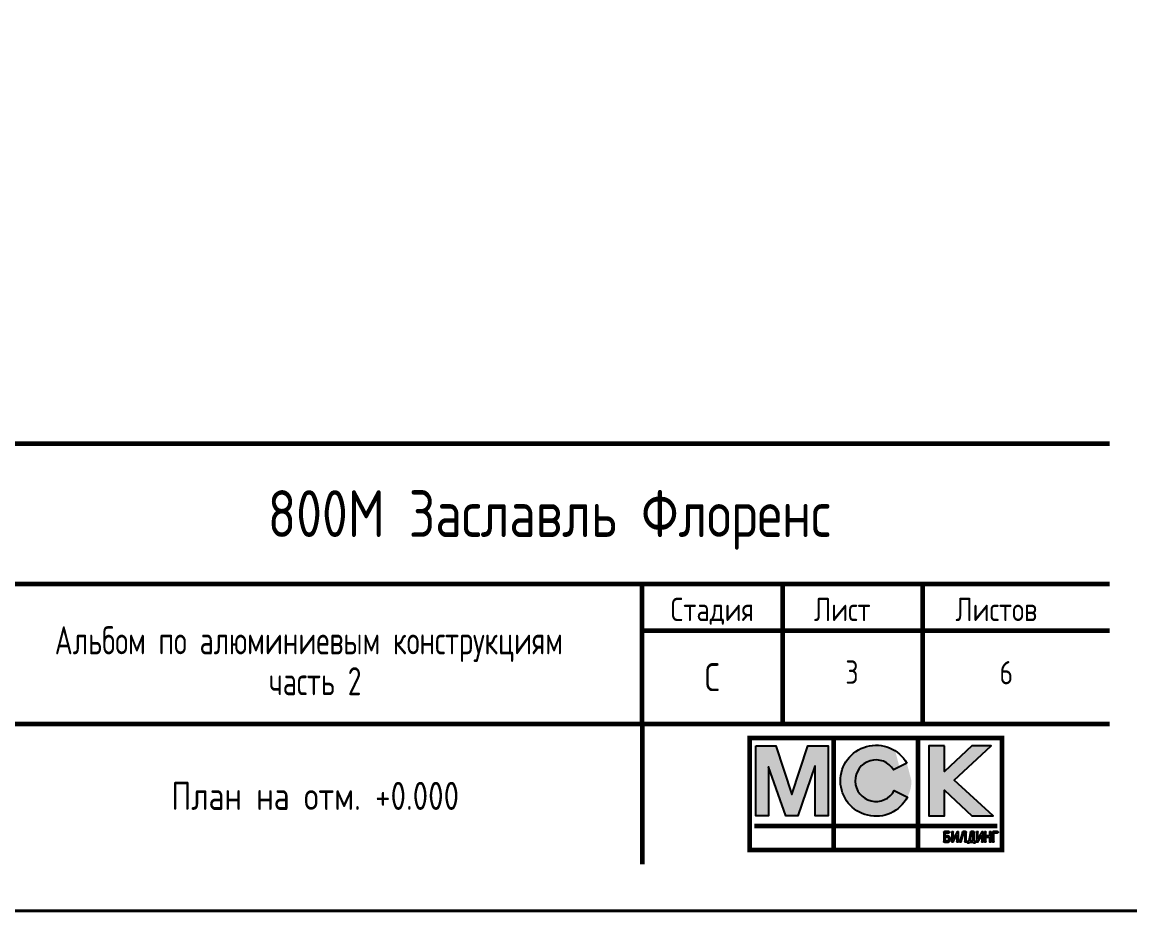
# Model space of a CAD drawing. Header units: millimetres. Extents: x -83618 to -12593, y -3271 to 55593.
# Drawn here: x -38782 to -24556, y 5193 to 16603 of the extents above; entities that cross this region are included whole.
import ezdxf
from ezdxf.enums import TextEntityAlignment as Align

# ---------------------------------------------------------------- set-up
doc = ezdxf.new("R2010")
doc.units = ezdxf.units.MM
doc.layers.add('printme', color=5, linetype='Continuous', lineweight=40, plot=False)
doc.styles.add('GOST 2.304', font='CS_Gost2304.shx')

msp = doc.modelspace()

# ---------------------------------------------------------------- hatches: boundary and pattern name
at = {"ltscale": 100}
h = msp.add_hatch(color=256, dxfattribs=at)
h.dxf.hatch_style = 1
h.paths.add_polyline_path([(-29361.69227, 7312.7782), (-29104.0983, 7312.7782), (-28898.31501, 6687.40133), (-28691.80199, 7312.7782), (-28430.55937, 7312.7782), (-28430.55937, 6411.56415), (-28598.39681, 6411.56415), (-28598.39681, 7050.07613), (-28600.58599, 7050.07613), (-28821.69357, 6411.56415), (-28974.20672, 6411.56415), (-29195.31429, 7043.50858), (-29197.50348, 7043.50858), (-29197.50348, 6411.56415), (-29361.69227, 6411.56415)])
h = msp.add_hatch(color=256, dxfattribs=at)
h.dxf.hatch_style = 1
edge = h.paths.add_edge_path()
edge.add_line((-27420.22728, 7088.75171), (-27589.52417, 7003.37354))
edge.add_arc((-27817.42627, 6864.5491), 266.855, 0, 300.461407986)
edge.add_line((-27582.22689, 6738.48228), (-27412.93, 6652.37438))
edge.add_arc((-27817.11181, 6863.86517), 456.17024, 57.158285545, 360, ccw=False)
h = msp.add_hatch(color=256, dxfattribs=at)
h.dxf.hatch_style = 1
h.paths.add_polyline_path([(-26936.80102, 7313.50793), (-27138.20594, 7313.50793), (-27138.20594, 6411.56415), (-26936.80102, 6411.56415), (-26936.80102, 6742.86065), (-26585.07213, 6411.56415), (-26312.15387, 6411.56415), (-26812.01753, 6872.0225), (-26338.42408, 7313.50793), (-26585.07213, 7313.50793), (-26936.80102, 6981.4817)])
h = msp.add_hatch(color=256, dxfattribs=at)
h.dxf.hatch_style = 1
h.paths.add_polyline_path([(-26872.77933, 6145.11944), (-26875.81187, 6148.15198), (-26877.32814, 6149.23503), (-26881.01051, 6151.61774), (-26882.31017, 6152.26756), (-26886.20915, 6154.00044), (-26886.64237, 6154.21705), (-26890.75796, 6155.73332), (-26892.05762, 6156.16654), (-26896.1732, 6157.03298), (-26897.68947, 6157.24959), (-26902.02167, 6157.4662), (-26902.02373, 6157.42309), (-26902.45489, 6157.4662), (-26926.4986, 6157.4662), (-26926.4986, 6193.42345), (-26881.44373, 6193.42345), (-26879.27763, 6193.64006), (-26877.11153, 6194.5065), (-26875.37865, 6195.80616), (-26873.86238, 6197.32243), (-26872.99594, 6199.27192), (-26872.34611, 6201.43802), (-26872.34611, 6203.60412), (-26872.99594, 6205.77022), (-26873.86238, 6207.71971), (-26875.37865, 6209.23598), (-26877.11153, 6210.53564), (-26879.27763, 6211.40208), (-26881.44373, 6211.61869), (-26935.59621, 6211.61869), (-26936.67926, 6211.61869), (-26938.84536, 6210.96886), (-26940.79485, 6210.10242), (-26942.31112, 6208.58615), (-26943.61078, 6206.85327), (-26944.47722, 6204.68717), (-26944.69383, 6202.52107), (-26944.69383, 6082.51917), (-26944.69383, 6081.43612), (-26944.044, 6079.27002), (-26943.17756, 6077.32053), (-26941.66129, 6075.80426), (-26939.92841, 6074.5046), (-26937.76231, 6073.63816), (-26935.59621, 6073.42155), (-26902.02167, 6073.42155), (-26897.68947, 6073.63816), (-26896.1732, 6073.85477), (-26892.05762, 6074.72121), (-26890.75796, 6075.15443), (-26886.64237, 6076.6707), (-26886.20915, 6076.88731), (-26882.31017, 6078.62019), (-26881.01051, 6079.27002), (-26877.32814, 6081.65273), (-26875.81187, 6082.73578), (-26872.77933, 6085.76832), (-26869.74679, 6088.80085), (-26868.66374, 6090.31712), (-26866.28103, 6093.99949), (-26865.6312, 6095.29915), (-26863.89832, 6099.19813), (-26863.68171, 6099.63135), (-26862.16545, 6103.74694), (-26861.73223, 6105.0466), (-26860.86579, 6109.16219), (-26860.64918, 6110.67846), (-26860.43257, 6115.01066), (-26860.43257, 6115.8771), (-26860.64918, 6120.20929), (-26860.86579, 6121.72556), (-26861.73223, 6125.84115), (-26862.16545, 6127.14081), (-26863.68171, 6131.2564), (-26863.89832, 6131.68962), (-26865.6312, 6135.5886), (-26866.28103, 6136.88826), (-26868.66374, 6140.57063), (-26869.74679, 6142.0869)])
h.paths.add_polyline_path([(-26902.88811, 6139.27097, -1), (-26902.88811, 6091.61678), (-26926.4986, 6091.61678), (-26926.4986, 6139.27097)], flags=16)
h.paths.add_polyline_path([(-26824.47532, 6202.52107), (-26824.69193, 6204.68717), (-26825.55837, 6206.85327), (-26826.85803, 6208.58615), (-26828.3743, 6210.10242), (-26830.32378, 6210.96886), (-26832.48988, 6211.61869), (-26834.65598, 6211.61869), (-26836.82208, 6210.96886), (-26838.77157, 6210.10242), (-26840.28784, 6208.58615), (-26841.5875, 6206.85327), (-26842.45394, 6204.68717), (-26842.67055, 6202.52107), (-26842.67055, 6082.51917), (-26842.45394, 6080.35307), (-26841.5875, 6078.18697), (-26840.28784, 6076.45409), (-26838.77157, 6074.93782), (-26836.82208, 6074.07138), (-26834.65598, 6073.42155), (-26832.48988, 6073.42155), (-26830.32378, 6074.07138), (-26828.3743, 6074.93782), (-26826.85803, 6076.45409), (-26825.55837, 6078.18697), (-26776.60452, 6167.10641), (-26776.60452, 6082.51917), (-26776.38791, 6080.35307), (-26775.52147, 6078.18697), (-26774.22181, 6076.45409), (-26772.70554, 6074.93782), (-26770.75605, 6074.07138), (-26768.58995, 6073.42155), (-26766.42385, 6073.42155), (-26764.25776, 6074.07138), (-26762.30827, 6074.93782), (-26760.792, 6076.45409), (-26759.49234, 6078.18697), (-26758.6259, 6080.35307), (-26758.40929, 6082.51917), (-26758.40929, 6202.52107), (-26758.6259, 6204.68717), (-26759.05912, 6205.77022), (-26759.49234, 6206.85327), (-26760.14217, 6207.93632), (-26760.792, 6208.80276), (-26761.65844, 6209.45259), (-26762.52488, 6210.10242), (-26763.60793, 6210.75225), (-26764.69098, 6211.18547), (-26765.77402, 6211.40208), (-26766.85707, 6211.61869), (-26768.15673, 6211.61869), (-26769.23978, 6211.40208), (-26770.32283, 6211.18547), (-26771.40588, 6210.75225), (-26772.27232, 6210.10242), (-26773.35537, 6209.45259), (-26774.22181, 6208.80276), (-26774.87164, 6207.93632), (-26775.52147, 6206.85327), (-26824.47532, 6117.93383)])
h.paths.add_polyline_path([(-26688.87515, 6193.42345), (-26674.79785, 6193.42345), (-26674.79785, 6082.51917), (-26674.58124, 6080.35307), (-26673.7148, 6078.18697), (-26672.41514, 6076.45409), (-26670.89887, 6074.93782), (-26668.94938, 6074.07138), (-26666.78329, 6073.42155), (-26664.61719, 6073.42155), (-26662.45109, 6074.07138), (-26660.5016, 6074.93782), (-26658.98533, 6076.45409), (-26657.68567, 6078.18697), (-26656.81923, 6080.35307), (-26656.60262, 6082.51917), (-26656.60262, 6202.52107), (-26656.60262, 6203.60412), (-26657.25245, 6205.77022), (-26658.11889, 6207.71971), (-26659.63516, 6209.23598), (-26661.36804, 6210.53564), (-26663.53414, 6211.40208), (-26665.70024, 6211.61869), (-26695.59241, 6211.61869), (-26695.59241, 6211.5537), (-26696.24224, 6211.61869), (-26698.40834, 6211.18547), (-26700.35782, 6210.31903), (-26702.0907, 6208.80276), (-26703.39036, 6207.06988), (-26704.2568, 6205.12039), (-26740.21405, 6085.11849), (-26740.64727, 6082.95239), (-26740.43066, 6080.78629), (-26739.78083, 6078.62019), (-26738.69778, 6076.88731), (-26737.18151, 6075.37104), (-26735.23202, 6074.28799), (-26733.06592, 6073.63816), (-26730.89983, 6073.42155), (-26728.73373, 6073.85477), (-26726.78424, 6074.72121), (-26725.05136, 6076.23748), (-26723.7517, 6077.97036), (-26722.88526, 6079.91985)])
h.paths.add_polyline_path([(-26554.57934, 6202.52107), (-26554.79595, 6204.25395), (-26555.01256, 6205.337), (-26555.44578, 6206.42005), (-26556.09561, 6207.5031), (-26556.74544, 6208.36954), (-26557.39527, 6209.23598), (-26558.26171, 6209.88581), (-26559.34476, 6210.53564), (-26560.42781, 6210.96886), (-26561.51086, 6211.40208), (-26562.59391, 6211.61869), (-26563.67696, 6211.61869), (-26593.78574, 6211.61869), (-26595.95184, 6211.40208), (-26597.03489, 6210.96886), (-26598.11794, 6210.53564), (-26598.98438, 6209.88581), (-26600.06743, 6209.23598), (-26600.71726, 6208.36954), (-26601.36709, 6207.5031), (-26602.01691, 6206.42005), (-26602.45013, 6205.337), (-26602.66674, 6204.25395), (-26625.03152, 6091.61678), (-26629.74299, 6091.61678), (-26631.90909, 6091.40017), (-26634.07519, 6090.53373), (-26635.80806, 6089.23407), (-26637.32433, 6087.7178), (-26638.19077, 6085.76832), (-26638.8406, 6083.60222), (-26638.8406, 6081.43612), (-26638.8406, 6070.38901), (-26638.62399, 6068.22291), (-26637.75755, 6066.05681), (-26636.45789, 6064.32393), (-26634.94162, 6062.80766), (-26632.99214, 6061.94122), (-26630.82604, 6061.29139), (-26628.65994, 6061.29139), (-26626.49384, 6061.94122), (-26624.54435, 6062.80766), (-26623.02808, 6064.32393), (-26621.72842, 6066.05681), (-26620.86198, 6068.22291), (-26620.64537, 6070.38901), (-26620.64537, 6073.42155), (-26560.86103, 6073.42155), (-26560.86103, 6070.38901), (-26560.64442, 6068.22291), (-26559.77798, 6066.05681), (-26558.47832, 6064.32393), (-26556.96205, 6062.80766), (-26555.01256, 6061.94122), (-26552.84646, 6061.29139), (-26550.68036, 6061.29139), (-26548.51426, 6061.94122), (-26546.56477, 6062.80766), (-26545.0485, 6064.32393), (-26543.74884, 6066.05681), (-26542.8824, 6068.22291), (-26542.66579, 6070.38901), (-26542.66579, 6082.51917), (-26542.82825, 6084.14374), (-26543.31562, 6085.76832), (-26543.86699, 6087.0089), (-26545.0485, 6088.58424), (-26545.69833, 6089.23407), (-26547.27368, 6090.41558), (-26548.51426, 6090.96695), (-26550.13884, 6091.45433), (-26551.76341, 6091.61678), (-26552.84646, 6091.61678), (-26554.57934, 6091.61678)])
h.paths.add_polyline_path([(-26586.36704, 6193.42345), (-26572.77457, 6193.42345), (-26572.77457, 6091.61678), (-26606.58136, 6091.61678)], flags=16)
h.paths.add_polyline_path([(-26506.70854, 6202.52107), (-26506.92515, 6204.68717), (-26507.79159, 6206.85327), (-26509.09125, 6208.58615), (-26510.60752, 6210.10242), (-26512.55701, 6210.96886), (-26514.72311, 6211.61869), (-26516.88921, 6211.61869), (-26519.05531, 6210.96886), (-26521.0048, 6210.10242), (-26522.52107, 6208.58615), (-26523.82073, 6206.85327), (-26524.68717, 6204.68717), (-26524.90378, 6202.52107), (-26524.90378, 6082.51917), (-26524.68717, 6080.35307), (-26523.82073, 6078.18697), (-26522.52107, 6076.45409), (-26521.0048, 6074.93782), (-26519.05531, 6074.07138), (-26516.88921, 6073.42155), (-26514.72311, 6073.42155), (-26512.55701, 6074.07138), (-26510.60752, 6074.93782), (-26509.09125, 6076.45409), (-26507.79159, 6078.18697), (-26458.83775, 6167.10641), (-26458.83775, 6082.51917), (-26458.62114, 6080.35307), (-26457.7547, 6078.18697), (-26456.45504, 6076.45409), (-26454.93877, 6074.93782), (-26452.98928, 6074.07138), (-26450.82318, 6073.42155), (-26448.65708, 6073.42155), (-26446.49098, 6074.07138), (-26444.54149, 6074.93782), (-26443.02522, 6076.45409), (-26441.72556, 6078.18697), (-26440.85912, 6080.35307), (-26440.64251, 6082.51917), (-26440.64251, 6202.52107), (-26440.85912, 6204.68717), (-26441.29234, 6205.77022), (-26441.72556, 6206.85327), (-26442.37539, 6207.93632), (-26443.02522, 6208.80276), (-26443.89166, 6209.45259), (-26444.7581, 6210.10242), (-26445.84115, 6210.75225), (-26446.9242, 6211.18547), (-26448.00725, 6211.40208), (-26449.0903, 6211.61869), (-26450.38996, 6211.61869), (-26451.47301, 6211.40208), (-26452.55606, 6211.18547), (-26453.63911, 6210.75225), (-26454.50555, 6210.10242), (-26455.5886, 6209.45259), (-26456.45504, 6208.80276), (-26457.10487, 6207.93632), (-26457.7547, 6206.85327), (-26506.70854, 6117.93383)])
h.paths.add_polyline_path([(-26338.61924, 6202.52107), (-26338.83585, 6204.68717), (-26339.70229, 6206.85327), (-26341.00195, 6208.58615), (-26342.51821, 6210.10242), (-26344.4677, 6210.96886), (-26346.6338, 6211.61869), (-26348.7999, 6211.61869), (-26350.966, 6210.96886), (-26352.91549, 6210.10242), (-26354.43176, 6208.58615), (-26355.73142, 6206.85327), (-26356.59786, 6204.68717), (-26356.81447, 6202.52107), (-26356.81447, 6157.4662), (-26404.68527, 6157.4662), (-26404.68527, 6202.52107), (-26404.90188, 6204.68717), (-26405.76832, 6206.85327), (-26407.06797, 6208.58615), (-26408.58424, 6210.10242), (-26410.53373, 6210.96886), (-26412.69983, 6211.61869), (-26414.86593, 6211.61869), (-26417.03203, 6210.96886), (-26418.98152, 6210.10242), (-26420.49779, 6208.58615), (-26421.79745, 6206.85327), (-26422.66389, 6204.68717), (-26422.8805, 6202.52107), (-26422.8805, 6082.51917), (-26422.66389, 6080.35307), (-26421.79745, 6078.18697), (-26420.49779, 6076.45409), (-26418.98152, 6074.93782), (-26417.03203, 6074.07138), (-26414.86593, 6073.42155), (-26412.69983, 6073.42155), (-26410.53373, 6074.07138), (-26408.58424, 6074.93782), (-26407.06797, 6076.45409), (-26405.76832, 6078.18697), (-26404.90188, 6080.35307), (-26404.68527, 6082.51917), (-26404.68527, 6139.27097), (-26356.81447, 6139.27097), (-26356.81447, 6082.51917), (-26356.59786, 6080.35307), (-26355.73142, 6078.18697), (-26354.43176, 6076.45409), (-26352.91549, 6074.93782), (-26350.966, 6074.07138), (-26348.7999, 6073.42155), (-26346.6338, 6073.42155), (-26344.4677, 6074.07138), (-26342.51821, 6074.93782), (-26341.00195, 6076.45409), (-26339.70229, 6078.18697), (-26338.83585, 6080.35307), (-26338.61924, 6082.51917)])
h.paths.add_polyline_path([(-26302.66199, 6193.42345), (-26257.82373, 6193.42345), (-26255.65763, 6193.64006), (-26253.49153, 6194.5065), (-26251.75865, 6195.80616), (-26250.24238, 6197.32243), (-26249.37594, 6199.27192), (-26248.72611, 6201.43802), (-26248.72611, 6203.60412), (-26249.37594, 6205.77022), (-26250.24238, 6207.71971), (-26251.75865, 6209.23598), (-26253.49153, 6210.53564), (-26255.65763, 6211.40208), (-26257.82373, 6211.61869), (-26311.7596, 6211.61869), (-26313.9257, 6211.40208), (-26316.0918, 6210.53564), (-26317.82468, 6209.23598), (-26319.34095, 6207.71971), (-26320.20739, 6205.77022), (-26320.85722, 6203.60412), (-26320.85722, 6201.43802), (-26320.85722, 6082.51917), (-26320.64061, 6080.35307), (-26319.77417, 6078.18697), (-26318.47451, 6076.45409), (-26316.95824, 6074.93782), (-26315.00875, 6074.07138), (-26312.84265, 6073.42155), (-26310.67655, 6073.42155), (-26308.51046, 6074.07138), (-26306.56097, 6074.93782), (-26305.0447, 6076.45409), (-26303.74504, 6078.18697), (-26302.8786, 6080.35307), (-26302.66199, 6082.51917)])

# ---------------------------------------------------------------- linework, layer by layer
at = {"linetype": 'Continuous', "lineweight": 60}
for p, q in [((-47018.31501, 11193.46474), (-24818.31501, 11193.46474)), ((-39218.31501, 9393.46474), (-24818.31501, 9393.46474)), ((-30818.31501, 7593.46474), (-30818.31501, 9393.46474)), ((-29018.31501, 9393.46474), (-29018.31501, 7593.46474)), ((-27218.31501, 9393.46474), (-27218.31501, 7593.46474)), ((-30818.31501, 8793.46474), (-24818.31501, 8793.46474)), ((-39218.31501, 7593.46474), (-24818.31501, 7593.46474)), ((-30818.31501, 7593.46474), (-30818.31501, 5793.46474))]:
    msp.add_line(p, q, dxfattribs=at)
at = {"color": 206, "ltscale": 100, "true_color": 0x5c1a8e, "const_width": 60}
for points in [[(-29438.31501, 5973.46474), (-28358.31501, 5973.46474), (-28358.31501, 7413.46474), (-29438.31501, 7413.46474)], [(-28358.31501, 5973.46474), (-27278.31501, 5973.46474), (-27278.31501, 7413.46474), (-28358.31501, 7413.46474)], [(-27278.31501, 5973.46474), (-26198.31501, 5973.46474), (-26198.31501, 7413.46474), (-27278.31501, 7413.46474)]]:
    msp.add_lwpolyline(points, close=True, dxfattribs=at)
at = {"ltscale": 100}
for points in [[(-29361.69227, 7312.7782), (-29104.0983, 7312.7782), (-28898.31501, 6687.40133), (-28691.80199, 7312.7782), (-28430.55937, 7312.7782), (-28430.55937, 6411.56415), (-28598.39681, 6411.56415), (-28598.39681, 7050.07613), (-28600.58599, 7050.07613), (-28821.69357, 6411.56415), (-28974.20672, 6411.56415), (-29195.31429, 7043.50858), (-29197.50348, 7043.50858), (-29197.50348, 6411.56415), (-29361.69227, 6411.56415)], [(-26936.80102, 7313.50793), (-27138.20594, 7313.50793), (-27138.20594, 6411.56415), (-26936.80102, 6411.56415), (-26936.80102, 6742.86065), (-26585.07213, 6411.56415), (-26312.15387, 6411.56415), (-26812.01753, 6872.0225), (-26338.42408, 7313.50793), (-26585.07213, 7313.50793), (-26936.80102, 6981.4817)]]:
    msp.add_lwpolyline(points, close=True, dxfattribs=at)
msp.add_lwpolyline([(-27420.22728, 7088.75171), (-27589.52417, 7003.37354, 3.7623329127), (-27582.22689, 6738.48228), (-27412.93, 6652.37438, -3.92614184)], format="xyb", close=True, dxfattribs=at)
for points in [[(-26936.80102, 6742.86065), (-26585.07213, 6411.56415), (-26312.15387, 6411.56415), (-26812.01753, 6872.0225)], [(-26944.69383, 6202.52107), (-26944.47722, 6204.68717), (-26943.61078, 6206.85327), (-26942.31112, 6208.58615), (-26940.79485, 6210.10242), (-26938.84536, 6210.96886), (-26936.67926, 6211.61869), (-26934.51316, 6211.61869)], [(-26944.69383, 6202.52107), (-26944.47722, 6204.68717), (-26943.61078, 6206.85327), (-26942.31112, 6208.58615), (-26940.79485, 6210.10242), (-26938.84536, 6210.96886), (-26936.67926, 6211.61869), (-26934.51316, 6211.61869)], [(-26944.69383, 6202.52107), (-26944.69383, 6082.51917)], [(-26944.69383, 6202.52107), (-26944.69383, 6082.51917), (-26944.69383, 6082.51917)], [(-26944.69383, 6202.52107), (-26944.69383, 6082.51917)], [(-26944.69383, 6202.52107), (-26944.69383, 6082.51917)], [(-26881.44373, 6211.61869), (-26935.59621, 6211.61869)], [(-26881.44373, 6211.61869), (-26935.59621, 6211.61869), (-26935.59621, 6211.61869)], [(-26881.44373, 6211.61869), (-26935.59621, 6211.61869)], [(-26881.44373, 6211.61869), (-26935.59621, 6211.61869)], [(-26926.4986, 6157.4662), (-26926.4986, 6193.42345)], [(-26926.4986, 6157.4662), (-26926.4986, 6193.42345)], [(-26926.4986, 6193.42345), (-26881.44373, 6193.42345)], [(-26926.4986, 6193.42345), (-26881.44373, 6193.42345)], [(-26926.4986, 6193.42345), (-26881.44373, 6193.42345)], [(-26926.4986, 6157.4662), (-26926.4986, 6193.42345)], [(-26926.4986, 6157.4662), (-26926.4986, 6193.42345)], [(-26926.4986, 6193.42345), (-26881.44373, 6193.42345)], [(-26902.45489, 6157.42288), (-26902.45489, 6157.4662), (-26926.4986, 6157.4662)], [(-26902.45489, 6157.42288), (-26902.45489, 6157.4662), (-26926.4986, 6157.4662)], [(-26902.45489, 6157.42288), (-26902.45489, 6157.4662), (-26926.4986, 6157.4662)], [(-26902.45489, 6157.42288), (-26902.45489, 6157.4662), (-26926.4986, 6157.4662)], [(-26902.88811, 6091.61678), (-26926.4986, 6091.61678), (-26926.4986, 6139.27097), (-26902.88811, 6139.27097)], [(-26902.45489, 6157.42288), (-26902.45489, 6157.4662), (-26902.02373, 6157.42309)], [(-26902.45489, 6157.4662), (-26902.02373, 6157.42309)], [(-26897.68947, 6157.24959), (-26902.02167, 6157.4662), (-26902.02373, 6157.42309)], [(-26897.68947, 6157.24959), (-26902.02167, 6157.4662), (-26902.02373, 6157.42309)], [(-26896.1732, 6157.03298), (-26897.68947, 6157.24959)], [(-26896.1732, 6157.03298), (-26897.68947, 6157.24959)], [(-26896.1732, 6157.03298), (-26897.68947, 6157.24959)], [(-26892.05762, 6156.16654), (-26896.1732, 6157.03298)], [(-26892.05762, 6156.16654), (-26896.1732, 6157.03298)], [(-26890.75796, 6155.73332), (-26892.05762, 6156.16654)], [(-26890.75796, 6155.73332), (-26892.05762, 6156.16654)], [(-26886.64237, 6154.21705), (-26890.75796, 6155.73332)], [(-26886.64237, 6154.21705), (-26890.75796, 6155.73332)], [(-26886.20915, 6154.00044), (-26886.64237, 6154.21705)], [(-26886.20915, 6154.00044), (-26886.64237, 6154.21705)], [(-26886.20915, 6154.00044), (-26886.64237, 6154.21705)], [(-26882.31017, 6152.26756), (-26886.20915, 6154.00044)], [(-26882.31017, 6152.26756), (-26886.20915, 6154.00044)], [(-26881.01051, 6151.61774), (-26882.31017, 6152.26756)], [(-26881.01051, 6151.61774), (-26882.31017, 6152.26756)], [(-26881.01051, 6151.61774), (-26882.31017, 6152.26756)], [(-26881.44373, 6211.61869), (-26879.27763, 6211.40208), (-26877.11153, 6210.53564), (-26875.37865, 6209.23598), (-26873.86238, 6207.71971), (-26872.99594, 6205.77022), (-26872.34611, 6203.60412), (-26872.34611, 6201.43802), (-26872.99594, 6199.27192), (-26873.86238, 6197.32243), (-26875.37865, 6195.80616), (-26877.11153, 6194.5065), (-26879.27763, 6193.64006), (-26881.44373, 6193.42345)], [(-26881.44373, 6211.61869), (-26879.27763, 6211.40208), (-26877.11153, 6210.53564), (-26875.37865, 6209.23598), (-26873.86238, 6207.71971), (-26872.99594, 6205.77022), (-26872.34611, 6203.60412), (-26872.34611, 6201.43802), (-26872.99594, 6199.27192), (-26873.86238, 6197.32243), (-26875.37865, 6195.80616), (-26877.11153, 6194.5065), (-26879.27763, 6193.64006), (-26881.44373, 6193.42345)], [(-26877.32814, 6149.23503), (-26881.01051, 6151.61774)], [(-26877.32814, 6149.23503), (-26881.01051, 6151.61774)], [(-26877.32814, 6149.23503), (-26881.01051, 6151.61774)], [(-26877.32814, 6149.23503), (-26881.01051, 6151.61774)], [(-26875.81187, 6148.15198), (-26877.32814, 6149.23503)], [(-26875.81187, 6148.15198), (-26877.32814, 6149.23503)], [(-26872.77933, 6145.11944), (-26875.81187, 6148.15198)], [(-26872.77933, 6145.11944), (-26875.81187, 6148.15198)], [(-26872.77933, 6145.11944), (-26875.81187, 6148.15198)], [(-26872.77933, 6145.11944), (-26875.81187, 6148.15198)], [(-26869.74679, 6142.0869), (-26872.77933, 6145.11944)], [(-26869.74679, 6142.0869), (-26872.77933, 6145.11944)], [(-26869.74679, 6142.0869), (-26872.77933, 6145.11944)], [(-26869.74679, 6142.0869), (-26872.77933, 6145.11944)], [(-26868.66374, 6140.57063), (-26869.74679, 6142.0869)], [(-26868.66374, 6140.57063), (-26869.74679, 6142.0869)], [(-26866.28103, 6136.88826), (-26868.66374, 6140.57063)], [(-26866.28103, 6136.88826), (-26868.66374, 6140.57063)], [(-26866.28103, 6136.88826), (-26868.66374, 6140.57063)], [(-26866.28103, 6136.88826), (-26868.66374, 6140.57063)], [(-26865.6312, 6135.5886), (-26866.28103, 6136.88826)], [(-26865.6312, 6135.5886), (-26866.28103, 6136.88826)], [(-26863.89832, 6131.68962), (-26865.6312, 6135.5886)], [(-26863.89832, 6131.68962), (-26865.6312, 6135.5886)], [(-26863.89832, 6131.68962), (-26865.6312, 6135.5886)], [(-26863.89832, 6131.68962), (-26865.6312, 6135.5886)], [(-26863.68171, 6131.2564), (-26863.89832, 6131.68962)], [(-26863.68171, 6131.2564), (-26863.89832, 6131.68962)], [(-26862.16545, 6127.14081), (-26863.68171, 6131.2564)], [(-26862.16545, 6127.14081), (-26863.68171, 6131.2564)], [(-26862.16545, 6127.14081), (-26863.68171, 6131.2564)], [(-26862.16545, 6127.14081), (-26863.68171, 6131.2564)], [(-26861.73223, 6125.84115), (-26862.16545, 6127.14081)], [(-26861.73223, 6125.84115), (-26862.16545, 6127.14081)], [(-26860.86579, 6121.72556), (-26861.73223, 6125.84115)], [(-26860.86579, 6121.72556), (-26861.73223, 6125.84115)], [(-26860.86579, 6121.72556), (-26861.73223, 6125.84115)], [(-26860.86579, 6121.72556), (-26861.73223, 6125.84115)], [(-26860.64918, 6120.20929), (-26860.86579, 6121.72556)], [(-26860.64918, 6120.20929), (-26860.86579, 6121.72556)], [(-26860.43257, 6115.8771), (-26860.64918, 6120.20929)], [(-26860.43257, 6115.8771), (-26860.64918, 6120.20929)], [(-26860.43257, 6115.8771), (-26860.64918, 6120.20929)], [(-26860.43257, 6115.8771), (-26860.64918, 6120.20929)], [(-26842.67055, 6202.52107), (-26842.45394, 6204.68717), (-26841.5875, 6206.85327), (-26840.28784, 6208.58615), (-26838.77157, 6210.10242), (-26836.82208, 6210.96886), (-26834.65598, 6211.61869), (-26832.48988, 6211.61869), (-26830.32378, 6210.96886), (-26828.3743, 6210.10242), (-26826.85803, 6208.58615), (-26825.55837, 6206.85327), (-26824.69193, 6204.68717), (-26824.47532, 6202.52107)], [(-26842.67055, 6202.52107), (-26842.45394, 6204.68717), (-26841.5875, 6206.85327), (-26840.28784, 6208.58615), (-26838.77157, 6210.10242), (-26836.82208, 6210.96886), (-26834.65598, 6211.61869), (-26832.48988, 6211.61869), (-26830.32378, 6210.96886), (-26828.3743, 6210.10242), (-26826.85803, 6208.58615), (-26825.55837, 6206.85327), (-26824.69193, 6204.68717), (-26824.47532, 6202.52107)], [(-26842.67055, 6202.52107), (-26842.67055, 6082.51917), (-26842.64889, 6082.51917)], [(-26842.67055, 6202.52107), (-26842.67055, 6082.51917), (-26842.64889, 6082.51917)], [(-26825.55837, 6078.18697), (-26776.60452, 6167.10641)], [(-26825.55837, 6078.18697), (-26776.60452, 6167.10641)], [(-26775.52147, 6206.85327), (-26824.47532, 6117.93383)], [(-26775.52147, 6206.85327), (-26824.47532, 6117.93383)], [(-26824.47532, 6117.93383), (-26824.47532, 6202.52107), (-26824.47532, 6202.52107)], [(-26824.47532, 6117.93383), (-26824.47532, 6202.52107)], [(-26776.60452, 6167.10641), (-26776.60452, 6082.51917)], [(-26776.60452, 6167.10641), (-26776.60452, 6082.51917)], [(-26775.52147, 6206.85327), (-26774.87164, 6207.93632), (-26774.22181, 6208.80276), (-26773.35537, 6209.45259), (-26772.27232, 6210.10242), (-26771.40588, 6210.75225), (-26770.32283, 6211.18547), (-26769.23978, 6211.40208), (-26768.15673, 6211.61869), (-26766.85707, 6211.61869), (-26765.77402, 6211.40208), (-26764.69098, 6211.18547), (-26763.60793, 6210.75225), (-26762.52488, 6210.10242), (-26761.65844, 6209.45259), (-26760.792, 6208.80276), (-26760.14217, 6207.93632), (-26759.49234, 6206.85327), (-26759.05912, 6205.77022), (-26758.6259, 6204.68717), (-26758.40929, 6202.52107)], [(-26775.52147, 6206.85327), (-26774.87164, 6207.93632), (-26774.22181, 6208.80276), (-26773.35537, 6209.45259), (-26772.27232, 6210.10242), (-26771.40588, 6210.75225), (-26770.32283, 6211.18547), (-26769.23978, 6211.40208), (-26768.15673, 6211.61869), (-26766.85707, 6211.61869), (-26765.77402, 6211.40208), (-26764.69098, 6211.18547), (-26763.60793, 6210.75225), (-26762.52488, 6210.10242), (-26761.65844, 6209.45259), (-26760.792, 6208.80276), (-26760.14217, 6207.93632), (-26759.49234, 6206.85327), (-26759.05912, 6205.77022), (-26758.6259, 6204.68717), (-26758.40929, 6202.52107)], [(-26758.40929, 6082.51917), (-26758.40929, 6202.52107), (-26758.40929, 6202.52107)], [(-26758.40929, 6082.51917), (-26758.40929, 6202.52107)], [(-26704.23693, 6205.11443), (-26704.2568, 6205.12039), (-26740.21405, 6085.11849)], [(-26704.23693, 6205.11443), (-26704.2568, 6205.12039), (-26740.21405, 6085.11849)], [(-26722.88526, 6079.91985), (-26688.87515, 6193.42345)], [(-26722.88526, 6079.91985), (-26688.87515, 6193.42345)], [(-26704.2568, 6205.12039), (-26703.39036, 6207.06988), (-26702.0907, 6208.80276), (-26700.35782, 6210.31903), (-26698.40834, 6211.18547), (-26696.24224, 6211.61869), (-26695.59241, 6211.5537)], [(-26665.70024, 6211.61869), (-26695.59241, 6211.61869), (-26695.59241, 6211.5537)], [(-26665.70024, 6211.61869), (-26695.59241, 6211.61869), (-26695.59241, 6211.5537)], [(-26688.87515, 6193.42345), (-26674.79785, 6193.42345)], [(-26688.87515, 6193.42345), (-26674.79785, 6193.42345)], [(-26674.79785, 6193.42345), (-26674.79785, 6082.51917), (-26674.79785, 6082.51917)], [(-26674.79785, 6193.42345), (-26674.79785, 6082.51917)], [(-26665.70024, 6211.61869), (-26663.53414, 6211.40208), (-26661.36804, 6210.53564), (-26659.63516, 6209.23598), (-26658.11889, 6207.71971), (-26657.25245, 6205.77022), (-26656.60262, 6203.60412), (-26656.60262, 6201.43802)], [(-26656.60262, 6082.51917), (-26656.60262, 6202.52107)], [(-26656.60262, 6082.51917), (-26656.60262, 6202.52107)], [(-26602.66674, 6204.25395), (-26625.03152, 6091.61678)], [(-26602.66674, 6204.25395), (-26625.03152, 6091.61678)], [(-26606.58136, 6091.61678), (-26586.36704, 6193.42345)], [(-26606.58136, 6091.61678), (-26586.36704, 6193.42345)], [(-26602.66674, 6204.25395), (-26602.45013, 6205.337), (-26602.01691, 6206.42005), (-26601.36709, 6207.5031), (-26600.71726, 6208.36954), (-26600.06743, 6209.23598), (-26598.98438, 6209.88581), (-26598.11794, 6210.53564), (-26597.03489, 6210.96886), (-26595.95184, 6211.40208), (-26593.78574, 6211.61869)], [(-26602.66674, 6204.25395), (-26602.45013, 6205.337), (-26602.01691, 6206.42005), (-26601.36709, 6207.5031), (-26600.71726, 6208.36954), (-26600.06743, 6209.23598), (-26598.98438, 6209.88581), (-26598.11794, 6210.53564), (-26597.03489, 6210.96886), (-26595.95184, 6211.40208), (-26593.78574, 6211.61869)], [(-26602.66674, 6204.25395), (-26602.45013, 6205.337), (-26602.01691, 6206.42005), (-26601.36709, 6207.5031), (-26600.71726, 6208.36954), (-26600.06743, 6209.23598), (-26598.98438, 6209.88581), (-26598.11794, 6210.53564), (-26597.03489, 6210.96886), (-26595.95184, 6211.40208), (-26593.78574, 6211.61869)], [(-26563.67696, 6211.61869), (-26593.78574, 6211.61869)], [(-26563.67696, 6211.61869), (-26593.78574, 6211.61869), (-26593.78574, 6211.61869)], [(-26586.36704, 6193.42345), (-26572.77457, 6193.42345)], [(-26586.36704, 6193.42345), (-26572.77457, 6193.42345)], [(-26572.77457, 6193.42345), (-26572.77457, 6091.61678)], [(-26572.77457, 6193.42345), (-26572.77457, 6091.61678)], [(-26563.67696, 6211.61869), (-26562.59391, 6211.61869), (-26561.51086, 6211.40208), (-26560.42781, 6210.96886), (-26559.34476, 6210.53564), (-26558.26171, 6209.88581), (-26557.39527, 6209.23598), (-26556.74544, 6208.36954), (-26556.09561, 6207.5031), (-26555.44578, 6206.42005), (-26555.01256, 6205.337), (-26554.79595, 6204.25395), (-26554.57934, 6202.52107)], [(-26563.67696, 6211.61869), (-26562.59391, 6211.61869), (-26561.51086, 6211.40208), (-26560.42781, 6210.96886), (-26559.34476, 6210.53564), (-26558.26171, 6209.88581), (-26557.39527, 6209.23598), (-26556.74544, 6208.36954), (-26556.09561, 6207.5031), (-26555.44578, 6206.42005), (-26555.01256, 6205.337), (-26554.79595, 6204.25395), (-26554.57934, 6202.52107)], [(-26563.67696, 6211.61869), (-26562.59391, 6211.61869), (-26561.51086, 6211.40208), (-26560.42781, 6210.96886), (-26559.34476, 6210.53564), (-26558.26171, 6209.88581), (-26557.39527, 6209.23598), (-26556.74544, 6208.36954), (-26556.09561, 6207.5031), (-26555.44578, 6206.42005), (-26555.01256, 6205.337), (-26554.79595, 6204.25395), (-26554.57934, 6202.52107)], [(-26554.57934, 6091.61678), (-26554.57934, 6202.52107), (-26554.57934, 6202.52107)], [(-26554.57934, 6091.61678), (-26554.57934, 6202.52107)], [(-26524.90378, 6202.52107), (-26524.68717, 6204.68717), (-26523.82073, 6206.85327), (-26522.52107, 6208.58615), (-26521.0048, 6210.10242), (-26519.05531, 6210.96886), (-26516.88921, 6211.61869), (-26514.72311, 6211.61869), (-26512.55701, 6210.96886), (-26510.60752, 6210.10242), (-26509.09125, 6208.58615), (-26507.79159, 6206.85327), (-26506.92515, 6204.68717), (-26506.70854, 6202.52107)], [(-26524.90378, 6202.52107), (-26524.68717, 6204.68717), (-26523.82073, 6206.85327), (-26522.52107, 6208.58615), (-26521.0048, 6210.10242), (-26519.05531, 6210.96886), (-26516.88921, 6211.61869), (-26514.72311, 6211.61869), (-26512.55701, 6210.96886), (-26510.60752, 6210.10242), (-26509.09125, 6208.58615), (-26507.79159, 6206.85327), (-26506.92515, 6204.68717), (-26506.70854, 6202.52107)], [(-26524.90378, 6202.52107), (-26524.90378, 6082.51917), (-26524.88212, 6082.51917)], [(-26524.90378, 6202.52107), (-26524.90378, 6082.51917), (-26524.88212, 6082.51917)], [(-26507.79159, 6078.18697), (-26458.83775, 6167.10641)], [(-26507.79159, 6078.18697), (-26458.83775, 6167.10641)], [(-26457.7547, 6206.85327), (-26506.70854, 6117.93383)], [(-26457.7547, 6206.85327), (-26506.70854, 6117.93383)], [(-26506.70854, 6117.93383), (-26506.70854, 6202.52107), (-26506.70854, 6202.52107)], [(-26506.70854, 6117.93383), (-26506.70854, 6202.52107)], [(-26458.83775, 6167.10641), (-26458.83775, 6082.51917)], [(-26458.83775, 6167.10641), (-26458.83775, 6082.51917)], [(-26458.83775, 6167.10641), (-26458.83775, 6082.51917)], [(-26458.83775, 6167.10641), (-26458.83775, 6082.51917)], [(-26457.7547, 6206.85327), (-26457.10487, 6207.93632), (-26456.45504, 6208.80276), (-26455.5886, 6209.45259), (-26454.50555, 6210.10242), (-26453.63911, 6210.75225), (-26452.55606, 6211.18547), (-26451.47301, 6211.40208), (-26450.38996, 6211.61869), (-26449.0903, 6211.61869), (-26448.00725, 6211.40208), (-26446.9242, 6211.18547), (-26445.84115, 6210.75225), (-26444.7581, 6210.10242), (-26443.89166, 6209.45259), (-26443.02522, 6208.80276), (-26442.37539, 6207.93632), (-26441.72556, 6206.85327), (-26441.29234, 6205.77022), (-26440.85912, 6204.68717), (-26440.64251, 6202.52107)], [(-26457.7547, 6206.85327), (-26457.10487, 6207.93632), (-26456.45504, 6208.80276), (-26455.5886, 6209.45259), (-26454.50555, 6210.10242), (-26453.63911, 6210.75225), (-26452.55606, 6211.18547), (-26451.47301, 6211.40208), (-26450.38996, 6211.61869), (-26449.0903, 6211.61869), (-26448.00725, 6211.40208), (-26446.9242, 6211.18547), (-26445.84115, 6210.75225), (-26444.7581, 6210.10242), (-26443.89166, 6209.45259), (-26443.02522, 6208.80276), (-26442.37539, 6207.93632), (-26441.72556, 6206.85327), (-26441.29234, 6205.77022), (-26440.85912, 6204.68717), (-26440.64251, 6202.52107)], [(-26440.64251, 6082.51917), (-26440.64251, 6202.52107)], [(-26440.64251, 6082.51917), (-26440.64251, 6202.52107)], [(-26440.64251, 6082.51917), (-26440.64251, 6202.52107)], [(-26440.64251, 6082.51917), (-26440.64251, 6202.52107), (-26440.64251, 6202.52107)], [(-26422.8805, 6202.52107), (-26422.66389, 6204.68717), (-26421.79745, 6206.85327), (-26420.49779, 6208.58615), (-26418.98152, 6210.10242), (-26417.03203, 6210.96886), (-26414.86593, 6211.61869), (-26412.69983, 6211.61869), (-26410.53373, 6210.96886), (-26408.58424, 6210.10242), (-26407.06797, 6208.58615), (-26405.76832, 6206.85327), (-26404.90188, 6204.68717), (-26404.68527, 6202.52107)], [(-26422.8805, 6202.52107), (-26422.66389, 6204.68717), (-26421.79745, 6206.85327), (-26420.49779, 6208.58615), (-26418.98152, 6210.10242), (-26417.03203, 6210.96886), (-26414.86593, 6211.61869), (-26412.69983, 6211.61869), (-26410.53373, 6210.96886), (-26408.58424, 6210.10242), (-26407.06797, 6208.58615), (-26405.76832, 6206.85327), (-26404.90188, 6204.68717), (-26404.68527, 6202.52107)], [(-26422.8805, 6202.52107), (-26422.8805, 6082.51917)], [(-26422.8805, 6202.52107), (-26422.8805, 6082.51917)], [(-26422.8805, 6202.52107), (-26422.8805, 6082.51917)], [(-26422.8805, 6202.52107), (-26422.8805, 6082.51917), (-26422.8805, 6082.51917)], [(-26404.68527, 6157.4662), (-26404.68527, 6202.52107)], [(-26404.68527, 6157.4662), (-26404.68527, 6202.52107)], [(-26404.68527, 6157.4662), (-26404.68527, 6202.52107)], [(-26404.68527, 6157.4662), (-26404.68527, 6202.52107)], [(-26356.81447, 6157.4662), (-26404.68527, 6157.4662)], [(-26356.81447, 6157.4662), (-26404.68527, 6157.4662)], [(-26404.68527, 6082.51917), (-26404.68527, 6139.27097)], [(-26404.68527, 6082.51917), (-26404.68527, 6139.27097)], [(-26404.68527, 6082.51917), (-26404.68527, 6139.27097)], [(-26404.68527, 6082.51917), (-26404.68527, 6139.27097)], [(-26404.68527, 6139.27097), (-26356.81447, 6139.27097)], [(-26404.68527, 6139.27097), (-26356.81447, 6139.27097)], [(-26356.81447, 6202.52107), (-26356.59786, 6204.68717), (-26355.73142, 6206.85327), (-26354.43176, 6208.58615), (-26352.91549, 6210.10242), (-26350.966, 6210.96886), (-26348.7999, 6211.61869), (-26346.6338, 6211.61869), (-26344.4677, 6210.96886), (-26342.51821, 6210.10242), (-26341.00195, 6208.58615), (-26339.70229, 6206.85327), (-26338.83585, 6204.68717), (-26338.61924, 6202.52107)], [(-26356.81447, 6202.52107), (-26356.59786, 6204.68717), (-26355.73142, 6206.85327), (-26354.43176, 6208.58615), (-26352.91549, 6210.10242), (-26350.966, 6210.96886), (-26348.7999, 6211.61869), (-26346.6338, 6211.61869), (-26344.4677, 6210.96886), (-26342.51821, 6210.10242), (-26341.00195, 6208.58615), (-26339.70229, 6206.85327), (-26338.83585, 6204.68717), (-26338.61924, 6202.52107)], [(-26356.81447, 6202.52107), (-26356.81447, 6157.4662)], [(-26356.81447, 6202.52107), (-26356.81447, 6157.4662)], [(-26356.81447, 6202.52107), (-26356.81447, 6157.4662)], [(-26356.81447, 6202.52107), (-26356.81447, 6157.4662)], [(-26356.81447, 6139.27097), (-26356.81447, 6082.51917), (-26356.81447, 6082.51917)], [(-26356.81447, 6139.27097), (-26356.81447, 6082.51917)], [(-26356.81447, 6139.27097), (-26356.81447, 6082.51917)], [(-26356.81447, 6139.27097), (-26356.81447, 6082.51917)], [(-26338.61924, 6082.51917), (-26338.61924, 6202.52107)], [(-26338.61924, 6082.51917), (-26338.61924, 6202.52107)], [(-26338.61924, 6082.51917), (-26338.61924, 6202.52107)], [(-26338.61924, 6082.51917), (-26338.61924, 6202.52107)], [(-26319.34095, 6197.32243), (-26320.20739, 6199.27192), (-26320.85722, 6201.43802), (-26320.85722, 6203.60412), (-26320.20739, 6205.77022), (-26319.34095, 6207.71971), (-26317.82468, 6209.23598), (-26316.0918, 6210.53564), (-26313.9257, 6211.40208), (-26311.7596, 6211.61869)], [(-26319.34095, 6197.32243), (-26320.20739, 6199.27192), (-26320.85722, 6201.43802), (-26320.85722, 6203.60412), (-26320.20739, 6205.77022), (-26319.34095, 6207.71971), (-26317.82468, 6209.23598), (-26316.0918, 6210.53564), (-26313.9257, 6211.40208), (-26311.7596, 6211.61869)], [(-26319.34095, 6197.32243), (-26320.20739, 6199.27192), (-26320.85722, 6201.43802), (-26320.85722, 6203.60412), (-26320.20739, 6205.77022), (-26319.34095, 6207.71971), (-26317.82468, 6209.23598), (-26316.0918, 6210.53564), (-26313.9257, 6211.40208), (-26311.7596, 6211.61869)], [(-26320.85722, 6202.52107), (-26320.85722, 6082.51917), (-26320.85722, 6082.51917)], [(-26320.85722, 6202.52107), (-26320.85722, 6082.51917)], [(-26257.82373, 6211.61869), (-26311.7596, 6211.61869)], [(-26257.82373, 6211.61869), (-26311.7596, 6211.61869), (-26311.7596, 6211.61869)], [(-26302.66199, 6082.51917), (-26302.66199, 6193.42345)], [(-26302.66199, 6082.51917), (-26302.66199, 6193.42345)], [(-26302.66199, 6193.42345), (-26257.82373, 6193.42345)], [(-26302.66199, 6193.42345), (-26257.82373, 6193.42345)], [(-26257.82373, 6211.61869), (-26255.65763, 6211.40208), (-26253.49153, 6210.53564), (-26251.75865, 6209.23598), (-26250.24238, 6207.71971), (-26249.37594, 6205.77022), (-26248.72611, 6203.60412), (-26248.72611, 6201.43802), (-26249.37594, 6199.27192), (-26250.24238, 6197.32243), (-26251.75865, 6195.80616), (-26253.49153, 6194.5065), (-26255.65763, 6193.64006), (-26257.82373, 6193.42345)], [(-26257.82373, 6211.61869), (-26255.65763, 6211.40208), (-26253.49153, 6210.53564), (-26251.75865, 6209.23598), (-26250.24238, 6207.71971), (-26249.37594, 6205.77022), (-26248.72611, 6203.60412), (-26248.72611, 6201.43802), (-26249.37594, 6199.27192), (-26250.24238, 6197.32243), (-26251.75865, 6195.80616), (-26253.49153, 6194.5065), (-26255.65763, 6193.64006), (-26257.82373, 6193.42345)], [(-26935.59621, 6073.42155), (-26937.76231, 6073.63816), (-26939.92841, 6074.5046), (-26941.66129, 6075.80426), (-26943.17756, 6077.32053), (-26944.044, 6079.27002), (-26944.69383, 6081.43612), (-26944.69383, 6083.60222)], [(-26935.59621, 6073.42155), (-26902.45489, 6073.42155), (-26902.02167, 6073.42155)], [(-26935.59621, 6073.42155), (-26902.45489, 6073.42155), (-26902.02167, 6073.42155)], [(-26902.02373, 6073.46467), (-26902.02167, 6073.42155), (-26897.68947, 6073.63816)], [(-26902.02167, 6073.42155), (-26897.68947, 6073.63816)], [(-26897.68947, 6073.63816), (-26896.1732, 6073.85477)], [(-26897.68947, 6073.63816), (-26896.1732, 6073.85477)], [(-26896.1732, 6073.85477), (-26892.05762, 6074.72121)], [(-26896.1732, 6073.85477), (-26892.05762, 6074.72121)], [(-26892.05762, 6074.72121), (-26890.75796, 6075.15443)], [(-26892.05762, 6074.72121), (-26890.75796, 6075.15443)], [(-26890.75796, 6075.15443), (-26886.64237, 6076.6707)], [(-26890.75796, 6075.15443), (-26886.64237, 6076.6707)], [(-26886.64237, 6076.6707), (-26886.20915, 6076.88731)], [(-26886.64237, 6076.6707), (-26886.20915, 6076.88731)], [(-26886.20915, 6076.88731), (-26882.31017, 6078.62019)], [(-26886.20915, 6076.88731), (-26882.31017, 6078.62019)], [(-26886.20915, 6076.88731), (-26882.31017, 6078.62019)], [(-26882.31017, 6078.62019), (-26881.01051, 6079.27002)], [(-26882.31017, 6078.62019), (-26881.01051, 6079.27002)], [(-26881.01051, 6079.27002), (-26877.32814, 6081.65273)], [(-26881.01051, 6079.27002), (-26877.32814, 6081.65273)], [(-26877.32814, 6081.65273), (-26875.81187, 6082.73578)], [(-26877.32814, 6081.65273), (-26875.81187, 6082.73578)], [(-26875.81187, 6082.73578), (-26872.77933, 6085.76832)], [(-26875.81187, 6082.73578), (-26872.77933, 6085.76832)], [(-26872.77933, 6085.76832), (-26869.74679, 6088.80085)], [(-26872.77933, 6085.76832), (-26869.74679, 6088.80085)], [(-26872.77933, 6085.76832), (-26869.74679, 6088.80085)], [(-26872.77933, 6085.76832), (-26869.74679, 6088.80085)], [(-26869.74679, 6088.80085), (-26868.66374, 6090.31712)], [(-26869.74679, 6088.80085), (-26868.66374, 6090.31712)], [(-26868.66374, 6090.31712), (-26866.28103, 6093.99949)], [(-26868.66374, 6090.31712), (-26866.28103, 6093.99949)], [(-26868.66374, 6090.31712), (-26866.28103, 6093.99949)], [(-26868.66374, 6090.31712), (-26866.28103, 6093.99949)], [(-26866.28103, 6093.99949), (-26865.6312, 6095.29915)], [(-26866.28103, 6093.99949), (-26865.6312, 6095.29915)], [(-26865.6312, 6095.29915), (-26863.89832, 6099.19813)], [(-26865.6312, 6095.29915), (-26863.89832, 6099.19813)], [(-26865.6312, 6095.29915), (-26863.89832, 6099.19813)], [(-26865.6312, 6095.29915), (-26863.89832, 6099.19813)], [(-26863.89832, 6099.19813), (-26863.68171, 6099.63135)], [(-26863.89832, 6099.19813), (-26863.68171, 6099.63135)], [(-26863.68171, 6099.63135), (-26862.16545, 6103.74694)], [(-26863.68171, 6099.63135), (-26862.16545, 6103.74694)], [(-26862.16545, 6103.74694), (-26861.73223, 6105.0466)], [(-26862.16545, 6103.74694), (-26861.73223, 6105.0466)], [(-26861.73223, 6105.0466), (-26860.86579, 6109.16219)], [(-26861.73223, 6105.0466), (-26860.86579, 6109.16219)], [(-26861.73223, 6105.0466), (-26860.86579, 6109.16219)], [(-26861.73223, 6105.0466), (-26860.86579, 6109.16219)], [(-26860.86579, 6109.16219), (-26860.64918, 6110.67846)], [(-26860.86579, 6109.16219), (-26860.64918, 6110.67846)], [(-26860.64918, 6110.67846), (-26860.43257, 6115.01066)], [(-26860.64918, 6110.67846), (-26860.43257, 6115.01066)], [(-26860.64918, 6110.67846), (-26860.43257, 6115.01066)], [(-26860.64918, 6110.67846), (-26860.43257, 6115.01066)], [(-26860.43257, 6115.01066), (-26860.43257, 6115.8771)], [(-26860.43257, 6115.01066), (-26860.43257, 6115.8771)], [(-26824.47532, 6082.51917), (-26824.69193, 6080.35307), (-26825.55837, 6078.18697), (-26826.85803, 6076.45409), (-26828.3743, 6074.93782), (-26830.32378, 6074.07138), (-26832.48988, 6073.42155), (-26834.65598, 6073.42155), (-26836.82208, 6074.07138), (-26838.77157, 6074.93782), (-26840.28784, 6076.45409), (-26841.5875, 6078.18697), (-26842.45394, 6080.35307), (-26842.67055, 6082.51917), (-26842.64889, 6082.51917)], [(-26758.40929, 6082.51917), (-26758.6259, 6080.35307), (-26759.49234, 6078.18697), (-26760.792, 6076.45409), (-26762.30827, 6074.93782), (-26764.25776, 6074.07138), (-26766.42385, 6073.42155), (-26768.58995, 6073.42155), (-26770.75605, 6074.07138), (-26772.70554, 6074.93782), (-26774.22181, 6076.45409), (-26775.52147, 6078.18697), (-26776.38791, 6080.35307), (-26776.60452, 6082.51917)], [(-26758.40929, 6082.51917), (-26758.6259, 6080.35307), (-26759.49234, 6078.18697), (-26760.792, 6076.45409), (-26762.30827, 6074.93782), (-26764.25776, 6074.07138), (-26766.42385, 6073.42155), (-26768.58995, 6073.42155), (-26770.75605, 6074.07138), (-26772.70554, 6074.93782), (-26774.22181, 6076.45409), (-26775.52147, 6078.18697), (-26776.38791, 6080.35307), (-26776.60452, 6082.51917)], [(-26722.88526, 6079.91985), (-26723.7517, 6077.97036), (-26725.05136, 6076.23748), (-26726.78424, 6074.72121), (-26728.73373, 6073.85477), (-26730.89983, 6073.42155), (-26733.06592, 6073.63816), (-26735.23202, 6074.28799), (-26737.18151, 6075.37104), (-26738.69778, 6076.88731), (-26739.78083, 6078.62019), (-26740.43066, 6080.78629), (-26740.64727, 6082.95239), (-26740.21405, 6085.11849)], [(-26722.88526, 6079.91985), (-26723.7517, 6077.97036), (-26725.05136, 6076.23748), (-26726.78424, 6074.72121), (-26728.73373, 6073.85477), (-26730.89983, 6073.42155), (-26733.06592, 6073.63816), (-26735.23202, 6074.28799), (-26737.18151, 6075.37104), (-26738.69778, 6076.88731), (-26739.78083, 6078.62019), (-26740.43066, 6080.78629), (-26740.64727, 6082.95239), (-26740.21405, 6085.11849)], [(-26656.60262, 6082.51917), (-26656.81923, 6080.35307), (-26657.68567, 6078.18697), (-26658.98533, 6076.45409), (-26660.5016, 6074.93782), (-26662.45109, 6074.07138), (-26664.61719, 6073.42155), (-26666.78329, 6073.42155), (-26668.94938, 6074.07138), (-26670.89887, 6074.93782), (-26672.41514, 6076.45409), (-26673.7148, 6078.18697), (-26674.58124, 6080.35307), (-26674.79785, 6082.51917)], [(-26656.60262, 6082.51917), (-26656.81923, 6080.35307), (-26657.68567, 6078.18697), (-26658.98533, 6076.45409), (-26660.5016, 6074.93782), (-26662.45109, 6074.07138), (-26664.61719, 6073.42155), (-26666.78329, 6073.42155), (-26668.94938, 6074.07138), (-26670.89887, 6074.93782), (-26672.41514, 6076.45409), (-26673.7148, 6078.18697), (-26674.58124, 6080.35307), (-26674.79785, 6082.51917)], [(-26638.8406, 6081.43612), (-26638.8406, 6083.60222), (-26638.19077, 6085.76832), (-26637.32433, 6087.7178), (-26635.80806, 6089.23407), (-26634.07519, 6090.53373), (-26631.90909, 6091.40017), (-26629.74299, 6091.61678)], [(-26638.8406, 6081.43612), (-26638.8406, 6083.60222), (-26638.19077, 6085.76832), (-26637.32433, 6087.7178), (-26635.80806, 6089.23407), (-26634.07519, 6090.53373), (-26631.90909, 6091.40017), (-26629.74299, 6091.61678)], [(-26638.8406, 6082.51917), (-26638.8406, 6070.38901)], [(-26638.8406, 6082.51917), (-26638.8406, 6070.38901)], [(-26620.64537, 6070.38901), (-26620.86198, 6068.22291), (-26621.72842, 6066.05681), (-26623.02808, 6064.32393), (-26624.54435, 6062.80766), (-26626.49384, 6061.94122), (-26628.65994, 6061.29139), (-26630.82604, 6061.29139), (-26632.99214, 6061.94122), (-26634.94162, 6062.80766), (-26636.45789, 6064.32393), (-26637.75755, 6066.05681), (-26638.62399, 6068.22291), (-26638.8406, 6070.38901)], [(-26620.64537, 6070.38901), (-26620.86198, 6068.22291), (-26621.72842, 6066.05681), (-26623.02808, 6064.32393), (-26624.54435, 6062.80766), (-26626.49384, 6061.94122), (-26628.65994, 6061.29139), (-26630.82604, 6061.29139), (-26632.99214, 6061.94122), (-26634.94162, 6062.80766), (-26636.45789, 6064.32393), (-26637.75755, 6066.05681), (-26638.62399, 6068.22291), (-26638.8406, 6070.38901)], [(-26625.03152, 6091.61678), (-26629.74299, 6091.61678)], [(-26625.03152, 6091.61678), (-26629.74299, 6091.61678)], [(-26625.03152, 6091.61678), (-26629.74299, 6091.61678), (-26629.74299, 6091.61678)], [(-26625.03152, 6091.61678), (-26629.74299, 6091.61678)], [(-26620.64537, 6070.38901), (-26620.64537, 6073.95104)], [(-26620.64537, 6070.38901), (-26620.64537, 6073.95104)], [(-26620.64537, 6073.42155), (-26560.86103, 6073.42155)], [(-26620.64537, 6073.42155), (-26560.86103, 6073.42155)], [(-26620.64537, 6073.42155), (-26560.86103, 6073.42155)], [(-26620.64537, 6073.42155), (-26560.86103, 6073.42155)], [(-26572.77457, 6091.61678), (-26606.58136, 6091.61678)], [(-26572.77457, 6091.61678), (-26606.58136, 6091.61678)], [(-26572.77457, 6091.61678), (-26606.58136, 6091.61678)], [(-26572.77457, 6091.61678), (-26606.58136, 6091.61678)], [(-26560.86103, 6073.42155), (-26560.86103, 6070.38901)], [(-26560.86103, 6073.42155), (-26560.86103, 6070.38901)], [(-26542.66579, 6070.38901), (-26542.8824, 6068.22291), (-26543.74884, 6066.05681), (-26545.0485, 6064.32393), (-26546.56477, 6062.80766), (-26548.51426, 6061.94122), (-26550.68036, 6061.29139), (-26552.84646, 6061.29139), (-26555.01256, 6061.94122), (-26556.96205, 6062.80766), (-26558.47832, 6064.32393), (-26559.77798, 6066.05681), (-26560.64442, 6068.22291), (-26560.86103, 6070.38901)], [(-26542.66579, 6070.38901), (-26542.8824, 6068.22291), (-26543.74884, 6066.05681), (-26545.0485, 6064.32393), (-26546.56477, 6062.80766), (-26548.51426, 6061.94122), (-26550.68036, 6061.29139), (-26552.84646, 6061.29139), (-26555.01256, 6061.94122), (-26556.96205, 6062.80766), (-26558.47832, 6064.32393), (-26559.77798, 6066.05681), (-26560.64442, 6068.22291), (-26560.86103, 6070.38901)], [(-26551.76341, 6091.61678), (-26554.57934, 6091.61678)], [(-26551.76341, 6091.61678), (-26554.57934, 6091.61678)], [(-26551.76341, 6091.61678), (-26554.57934, 6091.61678)], [(-26551.76341, 6091.61678), (-26554.57934, 6091.61678)], [(-26552.84646, 6091.61678), (-26550.68036, 6091.61678), (-26548.51426, 6090.96695), (-26546.56477, 6090.10051), (-26545.0485, 6088.58424), (-26543.74884, 6086.85137), (-26542.8824, 6084.68527), (-26542.66579, 6082.51917)], [(-26552.84646, 6091.61678), (-26550.68036, 6091.61678), (-26548.51426, 6090.96695), (-26546.56477, 6090.10051), (-26545.0485, 6088.58424), (-26543.74884, 6086.85137), (-26542.8824, 6084.68527), (-26542.66579, 6082.51917)], [(-26551.76341, 6091.61678), (-26549.59731, 6091.40017), (-26547.43121, 6090.53373), (-26545.69833, 6089.23407), (-26544.18206, 6087.7178), (-26543.31562, 6085.76832), (-26542.66579, 6083.60222), (-26542.66579, 6081.43612)], [(-26542.66579, 6070.38901), (-26542.66579, 6082.51917), (-26542.66579, 6082.51917)], [(-26542.66579, 6070.38901), (-26542.66579, 6082.51917)], [(-26507.79159, 6078.18697), (-26509.09125, 6076.45409), (-26510.60752, 6074.93782), (-26512.55701, 6074.07138), (-26514.72311, 6073.42155), (-26516.88921, 6073.42155), (-26519.05531, 6074.07138), (-26521.0048, 6074.93782), (-26522.52107, 6076.45409), (-26523.82073, 6078.18697), (-26524.68717, 6080.35307), (-26524.90378, 6082.51917), (-26524.88212, 6082.51917)], [(-26440.64251, 6082.51917), (-26440.85912, 6080.35307), (-26441.72556, 6078.18697), (-26443.02522, 6076.45409), (-26444.54149, 6074.93782), (-26446.49098, 6074.07138), (-26448.65708, 6073.42155), (-26450.82318, 6073.42155), (-26452.98928, 6074.07138), (-26454.93877, 6074.93782), (-26456.45504, 6076.45409), (-26457.7547, 6078.18697), (-26458.62114, 6080.35307), (-26458.83775, 6082.51917)], [(-26440.64251, 6082.51917), (-26440.85912, 6080.35307), (-26441.72556, 6078.18697), (-26443.02522, 6076.45409), (-26444.54149, 6074.93782), (-26446.49098, 6074.07138), (-26448.65708, 6073.42155), (-26450.82318, 6073.42155), (-26452.98928, 6074.07138), (-26454.93877, 6074.93782), (-26456.45504, 6076.45409), (-26457.7547, 6078.18697), (-26458.62114, 6080.35307), (-26458.83775, 6082.51917)], [(-26404.68527, 6082.51917), (-26404.90188, 6080.35307), (-26405.76832, 6078.18697), (-26407.06797, 6076.45409), (-26408.58424, 6074.93782), (-26410.53373, 6074.07138), (-26412.69983, 6073.42155), (-26414.86593, 6073.42155), (-26417.03203, 6074.07138), (-26418.98152, 6074.93782), (-26420.49779, 6076.45409), (-26421.79745, 6078.18697), (-26422.66389, 6080.35307), (-26422.8805, 6082.51917)], [(-26404.68527, 6082.51917), (-26404.90188, 6080.35307), (-26405.76832, 6078.18697), (-26407.06797, 6076.45409), (-26408.58424, 6074.93782), (-26410.53373, 6074.07138), (-26412.69983, 6073.42155), (-26414.86593, 6073.42155), (-26417.03203, 6074.07138), (-26418.98152, 6074.93782), (-26420.49779, 6076.45409), (-26421.79745, 6078.18697), (-26422.66389, 6080.35307), (-26422.8805, 6082.51917)], [(-26338.61924, 6082.51917), (-26338.83585, 6080.35307), (-26339.70229, 6078.18697), (-26341.00195, 6076.45409), (-26342.51821, 6074.93782), (-26344.4677, 6074.07138), (-26346.6338, 6073.42155), (-26348.7999, 6073.42155), (-26350.966, 6074.07138), (-26352.91549, 6074.93782), (-26354.43176, 6076.45409), (-26355.73142, 6078.18697), (-26356.59786, 6080.35307), (-26356.81447, 6082.51917)], [(-26338.61924, 6082.51917), (-26338.83585, 6080.35307), (-26339.70229, 6078.18697), (-26341.00195, 6076.45409), (-26342.51821, 6074.93782), (-26344.4677, 6074.07138), (-26346.6338, 6073.42155), (-26348.7999, 6073.42155), (-26350.966, 6074.07138), (-26352.91549, 6074.93782), (-26354.43176, 6076.45409), (-26355.73142, 6078.18697), (-26356.59786, 6080.35307), (-26356.81447, 6082.51917)], [(-26302.66199, 6082.51917), (-26302.8786, 6080.35307), (-26303.74504, 6078.18697), (-26305.0447, 6076.45409), (-26306.56097, 6074.93782), (-26308.51046, 6074.07138), (-26310.67655, 6073.42155), (-26312.84265, 6073.42155), (-26315.00875, 6074.07138), (-26316.95824, 6074.93782), (-26318.47451, 6076.45409), (-26319.77417, 6078.18697), (-26320.64061, 6080.35307), (-26320.85722, 6082.51917)], [(-26302.66199, 6082.51917), (-26302.8786, 6080.35307), (-26303.74504, 6078.18697), (-26305.0447, 6076.45409), (-26306.56097, 6074.93782), (-26308.51046, 6074.07138), (-26310.67655, 6073.42155), (-26312.84265, 6073.42155), (-26315.00875, 6074.07138), (-26316.95824, 6074.93782), (-26318.47451, 6076.45409), (-26319.77417, 6078.18697), (-26320.64061, 6080.35307), (-26320.85722, 6082.51917)]]:
    msp.add_lwpolyline(points, dxfattribs=at)
at = {"ltscale": 100, "const_width": 60}
msp.add_lwpolyline([(-29377.37883, 6282.4023), (-26259.25119, 6282.4023)], dxfattribs=at)
at = {"ltscale": 100}
msp.add_arc((-26902.88811, 6115.44388), 23.82709, 269.999999998, 90, dxfattribs=at)
at = {"layer": 'printme', "ltscale": 25}
msp.add_lwpolyline([(-59858.31501, 55593.46474), (-24218.31501, 55593.46474), (-24218.31501, 5193.46474), (-59858.31501, 5193.46474)], close=True, dxfattribs=at)

# ---------------------------------------------------------------- texts
at = {"linetype": 'Continuous', "lineweight": 25, "style": 'GOST 2.304'}
for s, height, p in [('800М Заславль Флоренс', 600, (-32018.31501, 10293.46474)), ('Стадия', 300, (-29918.31501, 9063.46474)), ('С', 360, (-29918.31501, 8193.46474)), ('План на отм. +0.000', 360, (-35018.31501, 6669.2741))]:
    msp.add_text(s, height=height, dxfattribs=at).set_placement(p, align=Align.MIDDLE_CENTER)
for s, p in [('Лист', (-28612.75336, 8913.46474)), ('Листов', (-26796.01106, 8913.46474)), ('3', (-28209.7245, 8108.89453)), ('6', (-26230.69856, 8101.58944))]:
    msp.add_text(s, height=300, dxfattribs=at).set_placement(p)
at = {"linetype": 'Continuous', "lineweight": 25, "style": 'GOST 2.304', "width": 0.88717}
for s, p in [('Альбом по алюминиевым конструкциям ', (-35018.31501, 8666.5805)), ('часть 2', (-35018.31501, 8142.00898))]:
    msp.add_text(s, height=360, dxfattribs=at).set_placement(p, align=Align.MIDDLE_CENTER)

doc.saveas('drawing.dxf')
